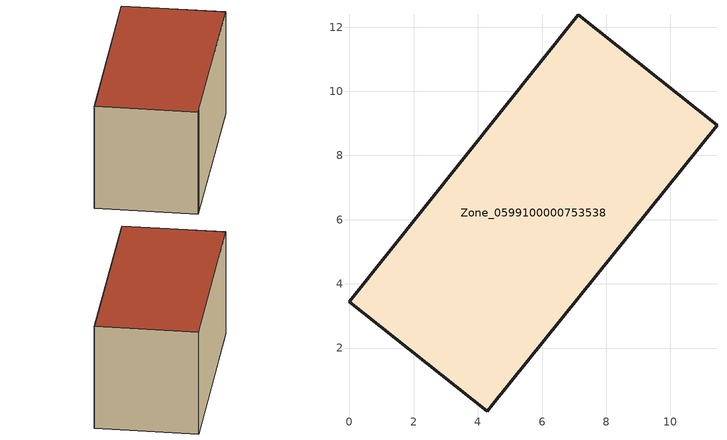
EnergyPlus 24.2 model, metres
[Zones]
Zone_0599100000753538
 floor ground (C_G): 11.45,8.94 4.47,0.25 4.3,0.03 0,3.44 7.12,12.39 z0.68
 wall outside (C_F): 4.47,0.25 11.45,8.94 7.12,12.39 0,3.44 4.3,0.03 4.47,0.25 z0.68:6.72
 roof outside (C_R): 0,3.44 4.3,0.03 4.47,0.25 11.45,8.94 7.12,12.39 z6.72
[BUILDING]
Pand.0599100000753538: North Axis=0; Terrain=City; Loads Convergence Tolerance Value=0.04; Temperature Convergence Tolerance Value=0.4; Solar Distribution=FullExterior; Maximum Number of Warmup Days=25; Minimum Number of Warmup Days=1
[Site:Location]
Rotterdam.The.Hague.AP_ZH_NLD Design_Conditions: Latitude=51.96; Longitude=4.45; Time Zone=1; Elevation=-4.5
[SITE:GROUNDTEMPERATURE:BUILDINGSURFACE]
18, 18, 18, 18, 18, 18, 18, 18, 18, 18, 18, 18
[MATERIAL] Thermal Absorptance=0.9; Solar Absorptance=0.7; Visible Absorptance=0.7
Name | Roughness | Thickness | Conductivity | Density | Specific Heat
G.TC.2006-2014 | MediumSmooth | 0.15 | 0.06 | 540 | 1210
F.TC.2006-2014 | Rough | 0.3 | 0.12 | 1920 | 840
R.TC.2006-2014 | MediumRough | 0.2 | 0.08 | 1500 | 1000
[CONSTRUCTION]
C_G: G.TC.2006-2014
C_F: F.TC.2006-2014
C_R: R.TC.2006-2014
[ZONE]
Zone_0599100000753538: Type=1; Multiplier=1; Ceiling Height=Autocalculate; Volume=Autocalculate; Floor Area=autocalculate; Part of Total Floor Area=Yes
[ZONEINFILTRATION:DESIGNFLOWRATE]
Infil_Zone_0599100000753538: Zone or ZoneList or Space or SpaceList=Zone_0599100000753538; Schedule=AlwaysOn; Design Flow Rate Calculation Method=Flow/Area; Flow Rate per Floor Area=0.0015; Constant Term Coefficient=1; Temperature Term Coefficient=0; Velocity Term Coefficient=0; Velocity Squared Term Coefficient=0
[HVACTEMPLATE:ZONE:IDEALLOADSAIRSYSTEM]
Zone_0599100000753538: Maximum Heating Supply Air Temperature=50; Minimum Cooling Supply Air Temperature=13; Maximum Heating Supply Air Humidity Ratio=0.0156; Minimum Cooling Supply Air Humidity Ratio=0.0077; Heating Limit=NoLimit; Cooling Limit=NoLimit; Dehumidification Control Type=ConstantSensibleHeatRatio; Cooling Sensible Heat Ratio=0.7; Dehumidification Setpoint=60; Humidification Control Type=None; Humidification Setpoint=30; Outdoor Air Method=None; Outdoor Air Flow Rate per Person=0.00944; Outdoor Air Flow Rate per Zone Floor Area=0; Outdoor Air Flow Rate per Zone=0; Demand Controlled Ventilation Type=None; Outdoor Air Economizer Type=NoEconomizer; Heat Recovery Type=None; Sensible Heat Recovery Effectiveness=0.7; Latent Heat Recovery Effectiveness=0.65
[ZONECONTROL:THERMOSTAT]
ThermostatControl_Zone_0599100000753538: Zone or ZoneList=Zone_0599100000753538; Control Type Schedule=DualSetpointControlType; Control 1=Thermostat_Zone_0599100000753538; Temperature Difference Between Cutout And Setpoint=0
[THERMOSTATSETPOINT:DUALSETPOINT]
Thermostat_Zone_0599100000753538: Heating Setpoint Temperature Schedule=HeatingSetpoint_Zone_0599100000753538; Cooling Setpoint Temperature Schedule=CoolingSetpoint_Zone_0599100000753538
[SCHEDULE:COMPACT]
HeatingSetpoint_Zone_0599100000753538: Through: 12/31, For: AllDays, Until: 24:00, 21
CoolingSetpoint_Zone_0599100000753538: Through: 12/31, For: AllDays, Until: 24:00, 24
DualSetpointControlType: Through: 12/31, For: AllDays, Until: 24:00, 4
AlwaysOn: Through: 12/31, For: AllDays, Until: 24:00, 1
